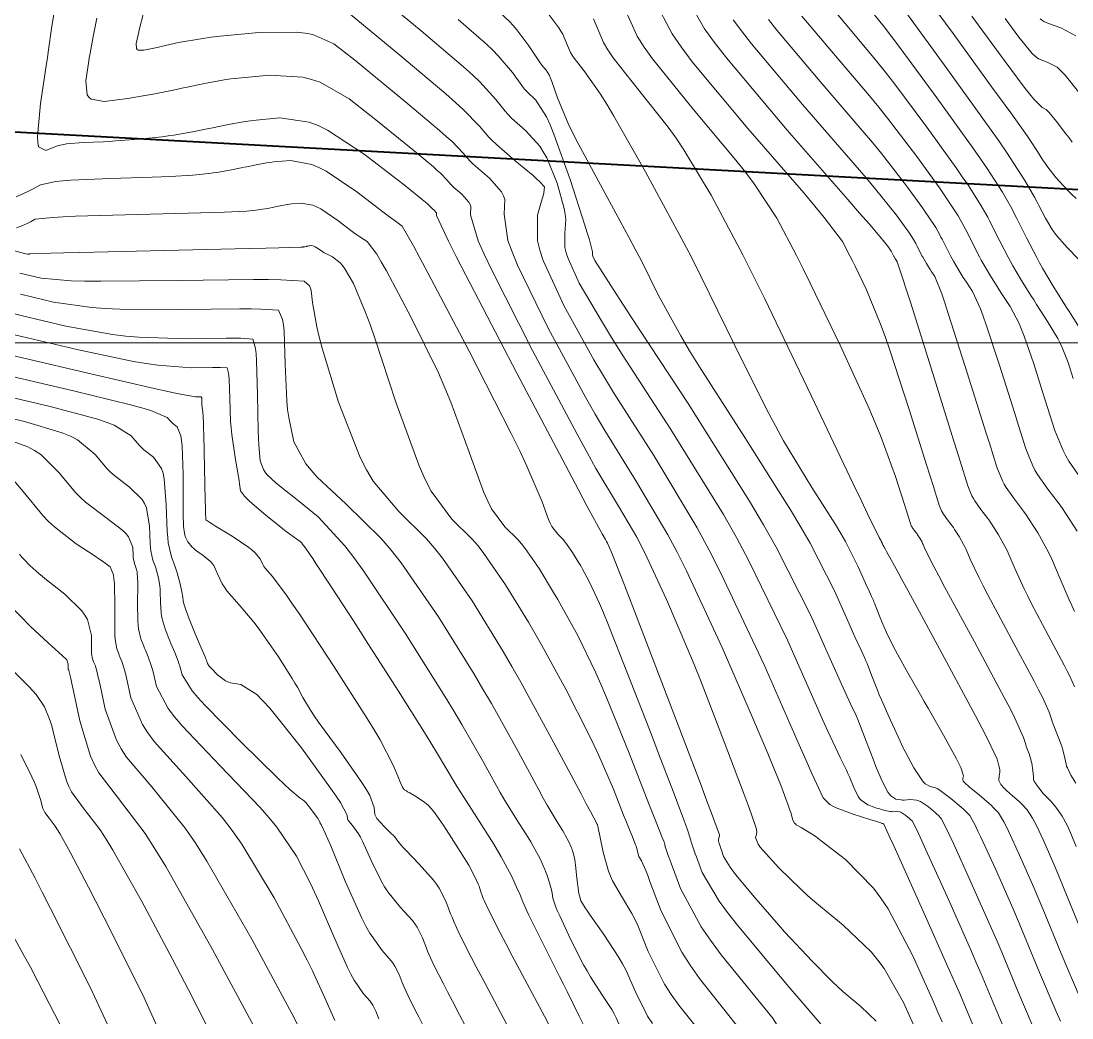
# Model space of a CAD drawing. Header units: millimetres. Extents: x 837475 to 838477, y 1189012 to 1191015.
# Drawn here: x 837699.4 to 837773.3, y 1189166.4 to 1189236.5 of the extents above; entities that cross this region are included whole.
import ezdxf

# ---------------------------------------------------------------- set-up
doc = ezdxf.new("R2010")
doc.units = ezdxf.units.MM
doc.header["$LTSCALE"] = 0.3
doc.layers.add('COORD', color=253, linetype='Continuous', lineweight=20)
doc.layers.add('CORREDORVIA', color=94, linetype='Continuous', lineweight=40)
doc.layers.add('COTAS 10', color=7, linetype='Continuous', lineweight=9, true_color=0x6e3e2d)
doc.layers.add('COTAS INT', color=7, linetype='Continuous', lineweight=5, true_color=0x9fa19f)

msp = doc.modelspace()

# ---------------------------------------------------------------- linework, layer by layer
at = {"layer": 'COORD'}
msp.add_line((837476.514, 1189213.872), (838476.514, 1189213.872), dxfattribs=at)
at = {"layer": 'CORREDORVIA'}
msp.add_lwpolyline([(837918.48, 1189883.493), (837925.042, 1189453.383), (837902.497, 1189217.712), (837593.191, 1189234.399), (837666.017, 1189670.117), (837623.316, 1189818.024), (837548.503, 1190011.455), (837506.88, 1190461.595), (837936.282, 1190278.252), (837938.054, 1190355.403), (837933.054, 1190517.446), (837913.685, 1190646.739), (837916.913, 1190801.892), (837910.676, 1191000.965), (838213.029, 1190992.912), (838237.174, 1190821.339), (838237.001, 1190602.875), (838240.031, 1190437.198), (838238.102, 1190145.726), (838184.199, 1189898.277), (837758.842, 1190109.914), (837918.48, 1189883.493)], dxfattribs=at)
at = {"layer": 'COTAS 10'}
for points in [[(837768.851, 1189164.938), (837768.007, 1189166.936), (837766.939, 1189169.482), (837766.578, 1189170.318), (837766.188, 1189171.211), (837764.541, 1189174.911), (837763.054, 1189178.2), (837762.765, 1189178.834), (837762.528, 1189179.349), (837762.116, 1189180.21), (837762.005, 1189180.322), (837761.958, 1189180.365), (837761.904, 1189180.412), (837761.652, 1189180.625), (837761.37, 1189180.815), (837761.297, 1189180.848), (837761.227, 1189180.873), (837760.992, 1189180.893), (837760.731, 1189180.884), (837760.644, 1189180.891), (837760.551, 1189180.902), (837760.163, 1189180.976), (837759.718, 1189181.098), (837759.589, 1189181.14), (837759.458, 1189181.186), (837758.966, 1189181.379), (837758.505, 1189181.694), (837758.394, 1189181.817), (837758.29, 1189181.955), (837757.976, 1189182.579), (837757.668, 1189183.346), (837757.567, 1189183.573), (837757.461, 1189183.807), (837757.022, 1189184.707), (837756.162, 1189186.545), (837755.789, 1189187.371), (837755.358, 1189188.334), (837753.316, 1189192.955), (837750.584, 1189198.585), (837749.719, 1189200.183), (837748.805, 1189201.799), (837745.112, 1189207.778), (837741.689, 1189213.064), (837740.946, 1189214.243), (837740.292, 1189215.299), (837738.672, 1189218.084), (837737.884, 1189219.823), (837737.754, 1189220.22), (837737.663, 1189220.579), (837737.656, 1189221.569), (837737.723, 1189222.566), (837737.678, 1189222.931), (837737.607, 1189223.333), (837737.121, 1189225.104), (837736.375, 1189226.903), (837736.139, 1189227.323), (837735.89, 1189227.709), (837734.886, 1189228.822), (837733.906, 1189229.699), (837733.672, 1189229.937), (837733.456, 1189230.172), (837732.81, 1189231.006), (837731.674, 1189232.246), (837731.148, 1189232.737), (837730.53, 1189233.293), (837727.534, 1189235.837), (837724.607, 1189238.263)], [(837741.724, 1189237.681), (837742.748, 1189235.448), (837743.241, 1189234.682), (837743.824, 1189233.853), (837746.687, 1189230.323), (837749.69, 1189226.744), (837750.362, 1189225.883), (837750.965, 1189225.078), (837752.567, 1189222.641), (837753.95, 1189220.013), (837754.415, 1189219.088), (837754.915, 1189218.077), (837757.019, 1189213.711), (837759.037, 1189209.299), (837759.485, 1189208.258), (837759.883, 1189207.296), (837760.92, 1189204.478), (837761.514, 1189202.578), (837761.633, 1189202.195), (837761.936, 1189201.232), (837762.028, 1189201.004), (837762.059, 1189200.945), (837762.092, 1189200.887), (837762.231, 1189200.689), (837762.386, 1189200.488), (837762.429, 1189200.428), (837762.473, 1189200.365), (837762.629, 1189200.122), (837762.782, 1189199.845), (837762.823, 1189199.762), (837762.864, 1189199.676), (837763.007, 1189199.341), (837763.622, 1189198.129), (837763.961, 1189197.49), (837764.372, 1189196.72), (837766.465, 1189192.843), (837768.559, 1189188.93), (837768.971, 1189188.137), (837769.31, 1189187.47), (837769.931, 1189186.112), (837770.077, 1189185.61), (837770.118, 1189185.482), (837770.159, 1189185.36), (837770.309, 1189184.962), (837770.44, 1189184.56), (837770.469, 1189184.436), (837770.496, 1189184.306), (837770.568, 1189183.789), (837770.613, 1189183.338), (837770.623, 1189183.249), (837770.632, 1189183.177), (837770.655, 1189183.046), (837770.717, 1189182.956), (837770.751, 1189182.908), (837770.792, 1189182.851), (837771, 1189182.562), (837771.235, 1189182.255), (837771.292, 1189182.185), (837771.347, 1189182.123), (837771.517, 1189181.954), (837771.712, 1189181.765), (837771.782, 1189181.689), (837771.859, 1189181.603), (837772.194, 1189181.209), (837772.557, 1189180.711), (837772.651, 1189180.56), (837772.743, 1189180.403), (837773.054, 1189179.788), (837773.627, 1189178.432)], [(837773.975, 1189204.318), (837773.101, 1189205.554), (837772.894, 1189205.918), (837772.701, 1189206.291), (837772.127, 1189207.715), (837771.61, 1189209.337), (837771.452, 1189209.835), (837771.288, 1189210.354), (837770.645, 1189212.406), (837769.972, 1189214.355), (837769.79, 1189214.811), (837769.609, 1189215.229), (837768.971, 1189216.433), (837768.372, 1189217.361), (837768.217, 1189217.605), (837768.065, 1189217.844), (837767.555, 1189218.659), (837767.081, 1189219.461), (837766.953, 1189219.691), (837766.826, 1189219.925), (837766.378, 1189220.8), (837765.947, 1189221.656), (837765.831, 1189221.878), (837765.717, 1189222.093), (837765.315, 1189222.817), (837764.631, 1189223.872), (837764.338, 1189224.296), (837764, 1189224.777), (837762.407, 1189226.992), (837760.361, 1189229.678), (837759.738, 1189230.457), (837759.09, 1189231.251), (837756.545, 1189234.244), (837754.336, 1189236.869)], [(837773.354, 1189228.003), (837773.126, 1189228.296), (837772.91, 1189228.575), (837772.239, 1189229.46), (837771.729, 1189230.092), (837771.614, 1189230.211), (837771.511, 1189230.306), (837771.238, 1189230.444), (837770.644, 1189231.024), (837770.34, 1189231.397), (837769.976, 1189231.862), (837768.153, 1189234.311), (837766.284, 1189236.871)], [(837756.688, 1189164.746), (837753.26, 1189168.72), (837749.798, 1189172.889), (837749.096, 1189173.797), (837748.506, 1189174.598), (837747.303, 1189176.604), (837746.905, 1189177.701), (837746.823, 1189177.929), (837746.753, 1189178.125), (837746.601, 1189178.562), (837746.537, 1189178.77), (837746.522, 1189178.822), (837746.509, 1189178.871), (837746.475, 1189179.03), (837746.278, 1189179.611), (837746.163, 1189179.927), (837746.022, 1189180.31), (837745.293, 1189182.254), (837744.252, 1189184.983), (837743.913, 1189185.861), (837743.553, 1189186.793), (837742.072, 1189190.602), (837740.671, 1189194.125), (837740.362, 1189194.877), (837740.086, 1189195.531), (837739.375, 1189197.086), (837738.896, 1189197.96), (837738.768, 1189198.186), (837738.641, 1189198.404), (837738.198, 1189199.131), (837737.774, 1189199.741), (837737.66, 1189199.885), (837737.548, 1189200.018), (837737.151, 1189200.408), (837736.748, 1189200.952), (837736.632, 1189201.182), (837736.512, 1189201.446), (837736.062, 1189202.686), (837734.99, 1189205.202), (837734.478, 1189206.271), (837733.874, 1189207.501), (837730.917, 1189213.289), (837728.026, 1189218.801), (837727.463, 1189219.858), (837727.004, 1189220.711), (837726.203, 1189222.097), (837725.637, 1189222.502), (837725.326, 1189222.736), (837724.947, 1189223.024), (837723.02, 1189224.508), (837720.864, 1189225.96), (837720.341, 1189226.228), (837719.85, 1189226.439), (837718.344, 1189226.715), (837717.185, 1189226.607), (837716.913, 1189226.575), (837716.662, 1189226.542), (837715.93, 1189226.413), (837715.287, 1189226.272), (837715.091, 1189226.23), (837714.888, 1189226.188), (837714.092, 1189226.028), (837713.18, 1189225.874), (837712.903, 1189225.835), (837712.616, 1189225.798), (837711.492, 1189225.68), (837709.878, 1189225.579), (837709.282, 1189225.553), (837708.621, 1189225.528), (837705.695, 1189225.445), (837702.903, 1189225.329), (837702.327, 1189225.283), (837701.836, 1189225.231), (837700.774, 1189224.995), (837700.203, 1189224.699), (837700.022, 1189224.609), (837699.83, 1189224.515), (837699.057, 1189224.149)], [(837741.713, 1189165.372), (837741.27, 1189166.382), (837741.119, 1189166.668), (837740.956, 1189166.956), (837740.263, 1189168.018), (837739.455, 1189169.271), (837739.219, 1189169.679), (837738.977, 1189170.114), (837738.062, 1189171.906), (837737.292, 1189173.547), (837737.143, 1189173.887), (837737.02, 1189174.177), (837736.808, 1189174.808), (837736.753, 1189175.159), (837736.73, 1189175.271), (837736.704, 1189175.391), (837736.58, 1189175.877), (837736.388, 1189176.459), (837736.319, 1189176.638), (837736.242, 1189176.825), (837735.909, 1189177.566), (837735.43, 1189178.47), (837735.262, 1189178.761), (837735.078, 1189179.068), (837734.286, 1189180.323), (837733.371, 1189181.793), (837733.109, 1189182.237), (837732.844, 1189182.697), (837731.86, 1189184.488), (837730.412, 1189187.016), (837729.856, 1189187.94), (837729.232, 1189188.96), (837726.418, 1189193.454), (837723.498, 1189197.826), (837722.809, 1189198.77), (837722.17, 1189199.597), (837720.294, 1189201.624), (837718.904, 1189202.764), (837718.572, 1189203.033), (837718.263, 1189203.281), (837717.341, 1189204.011), (837716.698, 1189204.615), (837716.566, 1189204.785), (837716.454, 1189204.955), (837716.213, 1189205.58), (837716.119, 1189206.674), (837716.099, 1189207.141), (837716.081, 1189207.678), (837716.038, 1189210.212), (837715.97, 1189212.638), (837715.937, 1189213.108), (837715.897, 1189213.491), (837715.699, 1189214.145), (837714.841, 1189214.2), (837714.385, 1189214.205), (837713.834, 1189214.206), (837711.055, 1189214.171), (837707.684, 1189214.269), (837706.761, 1189214.353), (837705.842, 1189214.462), (837702.557, 1189215.058), (837699.404, 1189215.803), (837698.568, 1189216.005)], [(837727.648, 1189165.935), (837727.382, 1189166.44), (837727.153, 1189166.88), (837726.623, 1189167.925), (837726.349, 1189168.532), (837726.28, 1189168.695), (837726.215, 1189168.856), (837726.004, 1189169.423), (837725.702, 1189170.019), (837725.579, 1189170.198), (837725.44, 1189170.385), (837724.792, 1189171.111), (837723.934, 1189172.328), (837723.662, 1189172.824), (837723.374, 1189173.388), (837722.209, 1189175.999), (837721.179, 1189178.471), (837720.977, 1189178.948), (837720.81, 1189179.335), (837720.509, 1189179.984), (837720.457, 1189180.042), (837720.448, 1189180.057), (837720.441, 1189180.072), (837720.436, 1189180.121), (837720.35, 1189180.284), (837720.292, 1189180.371), (837720.22, 1189180.476), (837719.835, 1189181.005), (837719.42, 1189181.526), (837719.329, 1189181.626), (837719.247, 1189181.707), (837719.038, 1189181.838), (837718.312, 1189182.444), (837717.905, 1189182.825), (837717.409, 1189183.297), (837714.873, 1189185.772), (837712.339, 1189188.368), (837711.844, 1189188.918), (837711.438, 1189189.395), (837710.721, 1189190.504), (837710.561, 1189191.132), (837710.508, 1189191.305), (837710.451, 1189191.477), (837710.21, 1189192.097), (837709.944, 1189192.725), (837709.87, 1189192.904), (837709.796, 1189193.084), (837709.529, 1189193.751), (837709.317, 1189194.454), (837709.278, 1189194.657), (837709.247, 1189194.864), (837709.206, 1189195.64), (837709.194, 1189196.387), (837709.181, 1189196.574), (837709.164, 1189196.754), (837709.07, 1189197.335), (837708.936, 1189197.848), (837708.895, 1189197.985), (837708.852, 1189198.12), (837708.679, 1189198.589), (837708.53, 1189199.234), (837708.501, 1189199.479), (837708.478, 1189199.753), (837708.438, 1189200.985), (837708.219, 1189202.269), (837708.083, 1189202.576), (837707.913, 1189202.862), (837707.027, 1189203.719), (837705.986, 1189204.511), (837705.72, 1189204.756), (837705.462, 1189205.012), (837704.612, 1189206.03), (837703.369, 1189207.048), (837702.865, 1189207.305), (837702.291, 1189207.55), (837699.639, 1189208.344), (837696.928, 1189208.979)], [(837713.081, 1189164.614), (837711.18, 1189168.346), (837710.622, 1189169.421), (837710.049, 1189170.514), (837707.862, 1189174.614), (837705.85, 1189178.184), (837705.386, 1189178.943), (837704.964, 1189179.603), (837703.778, 1189181.159), (837702.957, 1189182.271), (837702.765, 1189182.651), (837702.588, 1189183.062), (837702.076, 1189184.809), (837701.667, 1189186.524), (837701.555, 1189186.916), (837701.444, 1189187.272), (837701.046, 1189188.258), (837700.451, 1189189.121), (837700.216, 1189189.399), (837699.949, 1189189.694), (837698.732, 1189190.904)]]:
    msp.add_lwpolyline(points, dxfattribs=at)
at = {"layer": 'COTAS INT'}
for points in [[(837743.954, 1189237.964), (837745.194, 1189235.614), (837745.841, 1189234.697), (837746.621, 1189233.663), (837750.533, 1189228.965), (837754.457, 1189224.426), (837755.243, 1189223.492), (837755.899, 1189222.699), (837757.184, 1189221.001), (837757.708, 1189220.005), (837757.884, 1189219.654), (837758.074, 1189219.271), (837758.87, 1189217.617), (837759.871, 1189215.19), (837760.189, 1189214.319), (837760.525, 1189213.363), (837761.887, 1189209.192), (837763.107, 1189205.291), (837763.353, 1189204.505), (837763.559, 1189203.846), (837763.974, 1189202.528), (837764.162, 1189202.062), (837764.226, 1189201.939), (837764.294, 1189201.82), (837764.58, 1189201.415), (837764.898, 1189201.002), (837764.987, 1189200.878), (837765.075, 1189200.749), (837765.396, 1189200.249), (837765.71, 1189199.683), (837765.795, 1189199.512), (837765.878, 1189199.335), (837766.172, 1189198.648), (837766.79, 1189197.35), (837767.078, 1189196.789), (837767.416, 1189196.141), (837769.06, 1189193.071), (837770.67, 1189190.063), (837770.987, 1189189.453), (837771.248, 1189188.941), (837771.725, 1189187.897), (837771.884, 1189187.397), (837771.945, 1189187.227), (837772.013, 1189187.044), (837772.32, 1189186.271), (837772.613, 1189185.499), (837772.672, 1189185.316), (837772.722, 1189185.148), (837772.822, 1189184.653), (837772.913, 1189184.222), (837772.957, 1189184.095), (837773.009, 1189183.963), (837773.262, 1189183.458), (837773.593, 1189182.881)], [(837773.519, 1189189.681), (837773.185, 1189190.411), (837773.003, 1189190.77), (837772.781, 1189191.196), (837771.656, 1189193.299), (837770.46, 1189195.562), (837770.195, 1189196.088), (837769.958, 1189196.571), (837769.338, 1189197.954), (837768.893, 1189198.995), (837768.766, 1189199.262), (837768.638, 1189199.52), (837768.163, 1189200.377), (837767.678, 1189201.133), (837767.544, 1189201.328), (837767.41, 1189201.516), (837766.929, 1189202.141), (837766.496, 1189202.754), (837766.393, 1189202.934), (837766.297, 1189203.119), (837766.013, 1189203.825), (837765.471, 1189205.542), (837765.213, 1189206.365), (837764.908, 1189207.338), (837763.417, 1189212.106), (837761.959, 1189216.752), (837761.674, 1189217.648), (837761.442, 1189218.375), (837761.032, 1189219.59), (837760.963, 1189219.696), (837760.945, 1189219.725), (837760.928, 1189219.752), (837760.869, 1189219.846), (837760.815, 1189219.938), (837760.8, 1189219.965), (837760.785, 1189219.991), (837760.734, 1189220.092), (837760.684, 1189220.191), (837760.658, 1189220.241), (837760.611, 1189220.324), (837760.533, 1189220.445), (837760.499, 1189220.494), (837760.46, 1189220.55), (837760.277, 1189220.804), (837759.075, 1189222.218), (837758.394, 1189223.003), (837757.563, 1189223.96), (837753.301, 1189228.839), (837749.018, 1189233.929), (837748.172, 1189235.019), (837747.474, 1189235.969), (837746.184, 1189238.247)], [(837773.415, 1189211.36), (837773.054, 1189212.506), (837772.643, 1189213.557), (837772.495, 1189213.865), (837772.332, 1189214.18), (837771.617, 1189215.381), (837770.842, 1189216.583), (837770.641, 1189216.899), (837770.444, 1189217.208), (837769.783, 1189218.263), (837769.17, 1189219.302), (837769.004, 1189219.6), (837768.839, 1189219.903), (837768.259, 1189221.036), (837767.702, 1189222.144), (837767.552, 1189222.432), (837767.403, 1189222.711), (837766.883, 1189223.648), (837765.997, 1189225.014), (837765.617, 1189225.563), (837765.18, 1189226.186), (837763.117, 1189229.054), (837760.79, 1189232.165), (837760.186, 1189232.942), (837759.599, 1189233.681), (837757.626, 1189236.046), (837756.109, 1189237.849)], [(837758.708, 1189237.847), (837760.108, 1189236.112), (837760.634, 1189235.426), (837761.219, 1189234.652), (837763.827, 1189231.116), (837766.36, 1189227.595), (837766.897, 1189226.83), (837767.362, 1189226.156), (837768.451, 1189224.479), (837769.09, 1189223.328), (837769.272, 1189222.986), (837769.456, 1189222.633), (837770.14, 1189221.272), (837770.853, 1189219.881), (837771.055, 1189219.509), (837771.259, 1189219.143), (837772.012, 1189217.868), (837772.755, 1189216.677), (837772.953, 1189216.364), (837773.147, 1189216.058), (837773.819, 1189215.012)], [(837763.293, 1189237.93), (837764.962, 1189235.64), (837767.698, 1189231.878), (837769.022, 1189230.059), (837770.011, 1189228.68), (837770.226, 1189228.37), (837770.417, 1189228.091), (837770.894, 1189227.344), (837771.285, 1189226.734), (837771.42, 1189226.541), (837771.568, 1189226.338), (837772.202, 1189225.517), (837773.045, 1189224.589), (837773.324, 1189224.317), (837773.624, 1189224.04)], [(837701.699, 1189237.008), (837701.549, 1189235.995), (837701.332, 1189234.503), (837701.252, 1189233.96), (837701.163, 1189233.36), (837700.767, 1189230.729), (837700.551, 1189228.397), (837700.574, 1189227.987), (837700.634, 1189227.68), (837701.149, 1189227.42), (837702.013, 1189227.754), (837702.292, 1189227.82), (837702.588, 1189227.875), (837703.801, 1189227.98), (837705.204, 1189228.035), (837705.62, 1189228.058), (837706.048, 1189228.086), (837707.694, 1189228.216), (837709.319, 1189228.387), (837709.735, 1189228.44), (837710.135, 1189228.496), (837711.455, 1189228.719), (837712.606, 1189228.951), (837712.9, 1189229.012), (837713.183, 1189229.071), (837714.113, 1189229.276), (837715.171, 1189229.462), (837715.535, 1189229.51), (837715.929, 1189229.557), (837717.605, 1189229.713), (837719.657, 1189229.411), (837720.288, 1189229.168), (837720.945, 1189228.856), (837723.545, 1189227.157), (837725.86, 1189225.362), (837726.338, 1189224.989), (837726.744, 1189224.671), (837727.624, 1189223.974), (837727.968, 1189223.684), (837728.037, 1189223.624), (837728.095, 1189223.571), (837728.211, 1189223.452), (837728.278, 1189223.374), (837728.305, 1189223.347), (837728.335, 1189223.318), (837728.478, 1189223.196), (837728.603, 1189223.056), (837728.622, 1189223.017), (837728.635, 1189222.977), (837728.629, 1189222.829), (837729.466, 1189221.039), (837730.011, 1189219.964), (837730.692, 1189218.637), (837734.283, 1189211.751), (837737.927, 1189204.827), (837738.642, 1189203.477), (837739.228, 1189202.373), (837740.284, 1189200.432), (837740.516, 1189200.038), (837740.584, 1189199.909), (837740.653, 1189199.772), (837740.916, 1189199.206), (837741.693, 1189197.243), (837742.086, 1189196.226), (837742.556, 1189195.003), (837744.897, 1189188.875), (837747.187, 1189182.858), (837747.624, 1189181.705), (837747.977, 1189180.774), (837748.54, 1189179.265), (837748.537, 1189179.197), (837748.531, 1189179.175), (837748.524, 1189179.151), (837748.483, 1189179.054), (837748.454, 1189178.927), (837748.455, 1189178.885), (837748.459, 1189178.839), (837748.504, 1189178.648), (837748.596, 1189178.379), (837748.629, 1189178.285), (837748.666, 1189178.182), (837748.826, 1189177.737), (837749.286, 1189176.97), (837749.512, 1189176.663), (837749.781, 1189176.315), (837751.106, 1189174.72), (837752.685, 1189172.919), (837753.113, 1189172.442), (837753.538, 1189171.975), (837755.043, 1189170.364), (837756.468, 1189168.933), (837756.844, 1189168.578), (837757.211, 1189168.242), (837758.466, 1189167.177), (837759.558, 1189166.137)], [(837764.194, 1189166.105), (837763.904, 1189166.769), (837763.581, 1189167.504), (837762.131, 1189170.749), (837760.391, 1189174.043), (837759.884, 1189174.809), (837759.366, 1189175.512), (837757.406, 1189177.525), (837755.69, 1189178.845), (837755.327, 1189179.111), (837755.012, 1189179.335), (837754.279, 1189179.783), (837753.937, 1189179.964), (837753.869, 1189180.019), (837753.813, 1189180.076), (837753.704, 1189180.3), (837753.552, 1189180.82), (837753.468, 1189181.064), (837753.366, 1189181.351), (837752.845, 1189182.747), (837751.822, 1189185.256), (837751.404, 1189186.244), (837750.926, 1189187.359), (837748.712, 1189192.445), (837746.209, 1189197.833), (837745.55, 1189199.138), (837744.905, 1189200.361), (837742.698, 1189204.105), (837740.459, 1189207.718), (837739.794, 1189208.86), (837739.11, 1189210.063), (837736.478, 1189214.917), (837734.325, 1189219.344), (837733.943, 1189220.278), (837733.654, 1189221.085), (837733.385, 1189222.943), (837733.431, 1189223.958), (837733.34, 1189224.232), (837733.206, 1189224.504), (837732.348, 1189225.463), (837731.367, 1189226.306), (837731.155, 1189226.505), (837730.969, 1189226.689), (837730.511, 1189227.229), (837729.715, 1189228.049), (837729.315, 1189228.409), (837728.839, 1189228.827), (837726.47, 1189230.82), (837723.944, 1189232.891), (837723.367, 1189233.36), (837722.844, 1189233.783), (837721.4, 1189234.929), (837719.924, 1189235.565), (837719.382, 1189235.666), (837718.781, 1189235.734), (837716.127, 1189235.709), (837713.415, 1189235.456), (837712.778, 1189235.381), (837712.191, 1189235.303), (837710.479, 1189235.002), (837709.259, 1189234.727), (837708.982, 1189234.666), (837708.73, 1189234.611), (837708.039, 1189234.467), (837707.638, 1189234.479), (837707.57, 1189234.523), (837707.52, 1189234.584), (837707.494, 1189234.952), (837707.628, 1189235.558), (837707.679, 1189235.77), (837707.735, 1189236.001), (837707.99, 1189236.992)], [(837722.543, 1189237.002), (837725.893, 1189234.242), (837729.274, 1189231.399), (837729.954, 1189230.802), (837730.524, 1189230.287), (837731.66, 1189229.118), (837732.296, 1189228.362), (837732.55, 1189228.109), (837732.838, 1189227.837), (837734.161, 1189226.696), (837735.416, 1189225.643), (837735.66, 1189225.426), (837735.86, 1189225.241), (837736.211, 1189224.846), (837736.172, 1189224.43), (837736.126, 1189224.233), (837736.066, 1189224.001), (837735.719, 1189222.865), (837735.732, 1189221.057), (837735.898, 1189220.401), (837736.135, 1189219.677), (837737.575, 1189216.501), (837739.701, 1189212.681), (837740.37, 1189211.552), (837741.074, 1189210.391), (837743.905, 1189205.941), (837746.955, 1189200.852), (837747.797, 1189199.289), (837748.638, 1189197.659), (837751.666, 1189191.216), (837754.14, 1189185.594), (837754.632, 1189184.482), (837755.041, 1189183.562), (837755.819, 1189181.849), (837756.287, 1189181.395), (837756.5, 1189181.271), (837756.749, 1189181.147), (837757.948, 1189180.702), (837759.117, 1189180.341), (837759.346, 1189180.269), (837759.536, 1189180.209), (837759.88, 1189180.096), (837759.948, 1189180.068), (837759.963, 1189180.062), (837759.976, 1189180.057), (837760.008, 1189180.046), (837760.026, 1189180.043), (837760.031, 1189180.042), (837760.035, 1189180.042), (837760.047, 1189180.043), (837760.058, 1189180.042), (837760.062, 1189180.04), (837760.065, 1189180.039), (837760.079, 1189180.03), (837760.091, 1189180.02), (837760.093, 1189180.017), (837760.095, 1189180.015), (837760.101, 1189180.01), (837760.522, 1189179.076), (837760.787, 1189178.489), (837761.116, 1189177.759), (837762.838, 1189173.935), (837764.7, 1189169.767), (837765.117, 1189168.82), (837765.49, 1189167.963), (837766.483, 1189165.616)], [(837772.524, 1189166.141), (837772.22, 1189166.818), (837771.055, 1189169.575), (837769.838, 1189172.52), (837769.501, 1189173.314), (837769.164, 1189174.1), (837767.946, 1189176.862), (837766.93, 1189179.081), (837766.719, 1189179.525), (837766.54, 1189179.894), (837766.147, 1189180.61), (837765.824, 1189180.935), (837765.688, 1189181.059), (837765.532, 1189181.197), (837764.8, 1189181.815), (837764.051, 1189182.379), (837763.884, 1189182.483), (837763.735, 1189182.564), (837763.343, 1189182.668), (837763.002, 1189182.84), (837762.885, 1189182.964), (837762.758, 1189183.122), (837762.216, 1189183.967), (837761.593, 1189185.127), (837761.414, 1189185.483), (837761.232, 1189185.854), (837760.553, 1189187.321), (837759.926, 1189188.758), (837759.777, 1189189.111), (837759.64, 1189189.444), (837759.233, 1189190.484), (837758.915, 1189191.312), (837758.833, 1189191.511), (837758.754, 1189191.697), (837758.493, 1189192.259), (837758.057, 1189193.189), (837757.869, 1189193.607), (837757.65, 1189194.095), (837756.617, 1189196.434), (837754.903, 1189199.787), (837754.257, 1189200.913), (837753.535, 1189202.125), (837750.307, 1189207.218), (837747.117, 1189212.191), (837746.42, 1189213.327), (837745.803, 1189214.36), (837744.245, 1189217.218), (837743.014, 1189219.689), (837742.604, 1189220.476), (837742.163, 1189221.308), (837740.318, 1189224.686), (837738.588, 1189227.907), (837738.219, 1189228.64), (837737.897, 1189229.305), (837737.134, 1189231.131), (837736.736, 1189232.267), (837736.645, 1189232.496), (837736.563, 1189232.688), (837736.335, 1189233.072), (837736.041, 1189233.421), (837735.918, 1189233.591), (837735.776, 1189233.792), (837735.11, 1189234.783), (837734.272, 1189235.916), (837734.021, 1189236.208), (837733.762, 1189236.489), (837732.761, 1189237.422)], [(837736.528, 1189236.977), (837737.233, 1189236.048), (837737.38, 1189235.822), (837737.505, 1189235.61), (837737.779, 1189234.955), (837738.047, 1189234.316), (837738.169, 1189234.114), (837738.311, 1189233.9), (837738.995, 1189233.038), (837740.157, 1189231.379), (837740.601, 1189230.663), (837741.098, 1189229.836), (837743.334, 1189225.923), (837745.868, 1189221.226), (837746.553, 1189219.905), (837747.23, 1189218.575), (837749.618, 1189213.697), (837751.872, 1189209.161), (837752.466, 1189208.046), (837753.047, 1189206.992), (837755.035, 1189203.697), (837756.689, 1189201.089), (837757.058, 1189200.468), (837757.39, 1189199.891), (837758.267, 1189198.174), (837758.797, 1189196.975), (837758.908, 1189196.726), (837759.005, 1189196.512), (837759.228, 1189196.035), (837759.362, 1189195.747), (837759.402, 1189195.652), (837759.444, 1189195.55), (837759.607, 1189195.126), (837759.815, 1189194.593), (837759.886, 1189194.423), (837759.962, 1189194.242), (837760.283, 1189193.506), (837760.73, 1189192.581), (837760.886, 1189192.282), (837761.055, 1189191.963), (837761.781, 1189190.656), (837762.663, 1189189.114), (837762.93, 1189188.648), (837763.208, 1189188.164), (837764.296, 1189186.272), (837765.211, 1189184.615), (837765.381, 1189184.279), (837765.513, 1189183.996), (837765.688, 1189183.418), (837765.648, 1189183.217), (837765.645, 1189183.172), (837765.646, 1189183.131), (837765.679, 1189183.023), (837765.884, 1189182.828), (837765.994, 1189182.733), (837766.126, 1189182.62), (837766.795, 1189182.063), (837767.502, 1189181.461), (837767.659, 1189181.319), (837767.798, 1189181.189), (837768.163, 1189180.809), (837768.545, 1189180.166), (837768.697, 1189179.87), (837768.868, 1189179.522), (837769.649, 1189177.837), (837770.651, 1189175.544), (837770.962, 1189174.812), (837771.287, 1189174.038), (837772.578, 1189170.895), (837773.904, 1189167.757)], [(837761.647, 1189237.139), (837764.537, 1189233.179), (837767.54, 1189229.004), (837768.176, 1189228.097), (837768.728, 1189227.298), (837770.019, 1189225.31), (837770.691, 1189224.121), (837770.852, 1189223.825), (837771.004, 1189223.544), (837771.463, 1189222.649), (837771.937, 1189221.846), (837772.098, 1189221.622), (837772.271, 1189221.397), (837773.001, 1189220.581), (837773.791, 1189219.755)], [(837704.737, 1189236.722), (837704.497, 1189235.544), (837704.258, 1189234.263), (837704.198, 1189233.912), (837704.14, 1189233.562), (837703.949, 1189232.315), (837704.041, 1189231.342), (837704.162, 1189231.165), (837704.323, 1189231.029), (837705.25, 1189230.873), (837706.524, 1189231.021), (837706.905, 1189231.076), (837707.298, 1189231.137), (837708.818, 1189231.411), (837710.324, 1189231.713), (837710.708, 1189231.793), (837711.078, 1189231.871), (837712.296, 1189232.139), (837713.681, 1189232.383), (837714.157, 1189232.446), (837714.672, 1189232.507), (837716.866, 1189232.711), (837719.219, 1189232.572), (837719.835, 1189232.417), (837720.435, 1189232.211), (837722.473, 1189231.043), (837724.352, 1189229.572), (837724.852, 1189229.175), (837725.344, 1189228.781), (837727.047, 1189227.397), (837728.403, 1189226.256), (837728.676, 1189226.016), (837728.905, 1189225.81), (837729.361, 1189225.341), (837729.623, 1189225.032), (837729.73, 1189224.926), (837729.851, 1189224.812), (837730.413, 1189224.329), (837730.904, 1189223.78), (837730.981, 1189223.625), (837731.033, 1189223.467), (837731.007, 1189222.886), (837731.56, 1189221.062), (837731.977, 1189220.121), (837732.509, 1189218.991), (837735.38, 1189213.334), (837738.518, 1189207.445), (837739.218, 1189206.169), (837739.843, 1189205.046), (837741.491, 1189202.268), (837742.71, 1189200.2), (837743.067, 1189199.523), (837743.431, 1189198.802), (837744.814, 1189195.826), (837746.309, 1189192.301), (837746.745, 1189191.235), (837747.189, 1189190.129), (837748.871, 1189185.811), (837750.279, 1189182.084), (837750.551, 1189181.35), (837750.771, 1189180.747), (837751.141, 1189179.647), (837751.15, 1189179.403), (837751.143, 1189179.339), (837751.131, 1189179.276), (837751.056, 1189179.061), (837751.246, 1189178.609), (837751.403, 1189178.397), (837751.604, 1189178.148), (837752.707, 1189176.932), (837754.252, 1189175.425), (837754.732, 1189174.991), (837755.236, 1189174.549), (837757.244, 1189172.896), (837759.206, 1189171.026), (837759.68, 1189170.448), (837760.124, 1189169.845), (837761.477, 1189167.447), (837762.481, 1189165.199)], [(837730.147, 1189236.63), (837732.146, 1189234.891), (837732.584, 1189234.472), (837732.973, 1189234.081), (837733.96, 1189232.895), (837734.616, 1189231.982), (837734.795, 1189231.764), (837734.974, 1189231.56), (837735.61, 1189230.947), (837736.365, 1189229.776), (837736.618, 1189229.221), (837736.89, 1189228.565), (837738.031, 1189225.363), (837739.041, 1189222.236), (837739.23, 1189221.628), (837739.38, 1189221.132), (837739.593, 1189220.272), (837739.594, 1189220.1), (837739.61, 1189220.038), (837739.633, 1189219.969), (837739.77, 1189219.667), (837740.884, 1189217.917), (837741.522, 1189216.935), (837742.304, 1189215.737), (837746.319, 1189209.614), (837750.655, 1189202.746), (837751.64, 1189201.077), (837752.531, 1189199.51), (837754.967, 1189194.695), (837756.504, 1189191.214), (837756.829, 1189190.489), (837757.11, 1189189.867), (837757.758, 1189188.483), (837758.146, 1189187.646), (837758.264, 1189187.37), (837758.385, 1189187.074), (837758.858, 1189185.843), (837759.338, 1189184.578), (837759.463, 1189184.262), (837759.585, 1189183.959), (837759.998, 1189182.986), (837760.381, 1189182.263), (837760.484, 1189182.118), (837760.586, 1189181.997), (837760.943, 1189181.759), (837761.307, 1189181.708), (837761.414, 1189181.704), (837761.523, 1189181.704), (837761.936, 1189181.744), (837762.395, 1189181.705), (837762.533, 1189181.657), (837762.675, 1189181.592), (837763.226, 1189181.22), (837763.718, 1189180.804), (837763.823, 1189180.712), (837763.915, 1189180.629), (837764.132, 1189180.41), (837764.534, 1189179.621), (837764.742, 1189179.179), (837764.992, 1189178.64), (837766.244, 1189175.886), (837767.676, 1189172.655), (837768.039, 1189171.816), (837768.389, 1189171.001), (837769.531, 1189168.255), (837770.535, 1189165.878)], [(837774.102, 1189172.215), (837772.736, 1189175.557), (837772.423, 1189176.31), (837772.139, 1189176.988), (837771.351, 1189178.813), (837770.805, 1189179.963), (837770.674, 1189180.215), (837770.551, 1189180.439), (837770.178, 1189181.009), (837769.829, 1189181.396), (837769.72, 1189181.504), (837769.607, 1189181.613), (837769.156, 1189182.009), (837768.735, 1189182.373), (837768.641, 1189182.462), (837768.556, 1189182.546), (837768.331, 1189182.804), (837768.212, 1189183.027), (837768.194, 1189183.087), (837768.183, 1189183.148), (837768.198, 1189183.362), (837768.242, 1189183.562), (837768.248, 1189183.613), (837768.252, 1189183.662), (837768.248, 1189183.822), (837768.208, 1189184.03), (837768.19, 1189184.109), (837768.168, 1189184.197), (837768.065, 1189184.591), (837767.393, 1189186.011), (837767.014, 1189186.745), (837766.55, 1189187.628), (837764.176, 1189192.05), (837761.802, 1189196.424), (837761.339, 1189197.276), (837760.96, 1189197.974), (837760.29, 1189199.198), (837760.184, 1189199.382), (837760.161, 1189199.422), (837760.14, 1189199.459), (837760.085, 1189199.555), (837760.05, 1189199.617), (837760.042, 1189199.632), (837760.035, 1189199.647), (837760.013, 1189199.691), (837759.998, 1189199.726), (837759.995, 1189199.734), (837759.991, 1189199.743), (837759.981, 1189199.768), (837759.974, 1189199.788), (837759.972, 1189199.793), (837759.963, 1189199.811), (837759.953, 1189199.834), (837759.948, 1189199.844), (837759.943, 1189199.856), (837759.917, 1189199.913), (837759.876, 1189199.995), (837759.86, 1189200.022), (837759.842, 1189200.052), (837759.764, 1189200.176), (837758.977, 1189201.793), (837758.512, 1189202.764), (837757.942, 1189203.962), (837754.991, 1189210.176), (837751.692, 1189217.02), (837750.902, 1189218.615), (837750.165, 1189220.079), (837747.951, 1189224.282), (837746.032, 1189227.457), (837745.482, 1189228.273), (837744.924, 1189229.061), (837742.841, 1189231.68), (837741.054, 1189233.933), (837740.683, 1189234.49), (837740.365, 1189235.019), (837739.663, 1189236.688)], [(837749.496, 1189236.62), (837750.081, 1189235.823), (837750.79, 1189234.909), (837754.382, 1189230.641), (837758.072, 1189226.39), (837758.842, 1189225.488), (837759.504, 1189224.704), (837760.987, 1189222.867), (837761.64, 1189221.959), (837761.779, 1189221.761), (837761.899, 1189221.588), (837762.179, 1189221.155), (837762.344, 1189220.858), (837762.391, 1189220.77), (837762.439, 1189220.679), (837762.615, 1189220.328), (837762.799, 1189219.969), (837762.851, 1189219.873), (837762.903, 1189219.779), (837763.098, 1189219.45), (837763.307, 1189219.116), (837763.369, 1189219.018), (837763.433, 1189218.918), (837763.678, 1189218.537), (837764.164, 1189217.326), (837764.38, 1189216.702), (837764.63, 1189215.953), (837765.827, 1189212.206), (837767.035, 1189208.344), (837767.293, 1189207.522), (837767.517, 1189206.807), (837768.051, 1189205.121), (837768.432, 1189204.176), (837768.56, 1189203.928), (837768.697, 1189203.687), (837769.277, 1189202.866), (837769.922, 1189202.029), (837770.101, 1189201.778), (837770.281, 1189201.517), (837770.929, 1189200.505), (837771.566, 1189199.358), (837771.738, 1189199.012), (837771.907, 1189198.654), (837772.503, 1189197.26), (837773.125, 1189195.792), (837773.312, 1189195.387), (837773.504, 1189194.982)], [(837773.696, 1189200.633), (837772.883, 1189201.902), (837772.659, 1189202.228), (837772.434, 1189202.543), (837771.626, 1189203.592), (837770.899, 1189204.621), (837770.727, 1189204.923), (837770.566, 1189205.233), (837770.089, 1189206.418), (837769.564, 1189208.072), (837769.372, 1189208.678), (837769.162, 1189209.349), (837768.236, 1189212.306), (837767.301, 1189215.154), (837767.085, 1189215.756), (837766.887, 1189216.277), (837766.325, 1189217.485), (837765.903, 1189218.14), (837765.793, 1189218.312), (837765.686, 1189218.48), (837765.326, 1189219.055), (837764.992, 1189219.62), (837764.902, 1189219.782), (837764.812, 1189219.947), (837764.496, 1189220.564), (837764.193, 1189221.167), (837764.111, 1189221.324), (837764.031, 1189221.476), (837763.747, 1189221.986), (837763.265, 1189222.73), (837763.058, 1189223.029), (837762.82, 1189223.368), (837761.697, 1189224.929), (837759.933, 1189227.191), (837759.29, 1189227.972), (837758.581, 1189228.821), (837755.464, 1189232.443), (837752.563, 1189235.889), (837751.991, 1189236.627)], [(837768.628, 1189236.701), (837769.6, 1189235.382), (837770.537, 1189234.241), (837770.76, 1189234.028), (837770.967, 1189233.86), (837771.583, 1189233.624), (837772.291, 1189233.267), (837772.557, 1189233.023), (837772.853, 1189232.715), (837774.174, 1189231.079)], [(837771.082, 1189236.672), (837771.36, 1189236.495), (837771.504, 1189236.43), (837771.676, 1189236.358), (837772.538, 1189236.043), (837773.593, 1189235.479)], [(837699.075, 1189221.976), (837699.515, 1189222.135), (837699.913, 1189222.323), (837700.011, 1189222.371), (837700.104, 1189222.418), (837700.398, 1189222.57), (837701.659, 1189222.708), (837702.362, 1189222.745), (837703.218, 1189222.782), (837707.589, 1189222.91), (837712.038, 1189223.022), (837712.944, 1189223.048), (837713.708, 1189223.072), (837715.29, 1189223.144), (837715.912, 1189223.21), (837716.071, 1189223.23), (837716.224, 1189223.252), (837716.73, 1189223.337), (837717.17, 1189223.426), (837717.283, 1189223.449), (837717.391, 1189223.472), (837717.747, 1189223.55), (837718.152, 1189223.621), (837718.291, 1189223.64), (837718.442, 1189223.658), (837719.083, 1189223.717), (837719.917, 1189223.564), (837720.189, 1189223.448), (837720.478, 1189223.299), (837721.672, 1189222.495), (837722.788, 1189221.652), (837723.028, 1189221.479), (837723.239, 1189221.331), (837723.753, 1189221.017), (837724.424, 1189220.109), (837724.733, 1189219.588), (837725.096, 1189218.949), (837726.853, 1189215.67), (837728.757, 1189211.757), (837729.213, 1189210.72), (837729.637, 1189209.703), (837730.914, 1189206.196), (837731.953, 1189203.336), (837732.228, 1189202.727), (837732.498, 1189202.197), (837733.428, 1189200.942), (837734.342, 1189200.042), (837734.602, 1189199.735), (837734.865, 1189199.403), (837735.842, 1189197.996), (837736.864, 1189196.317), (837737.157, 1189195.814), (837737.453, 1189195.294), (837738.557, 1189193.277), (837739.799, 1189190.714), (837740.182, 1189189.85), (837740.583, 1189188.919), (837742.172, 1189184.999), (837743.565, 1189181.438), (837743.841, 1189180.733), (837744.071, 1189180.15), (837744.506, 1189179.062), (837744.612, 1189178.806), (837744.634, 1189178.747), (837744.653, 1189178.695), (837744.693, 1189178.552), (837744.714, 1189178.447), (837744.721, 1189178.419), (837744.728, 1189178.392), (837744.756, 1189178.295), (837744.932, 1189177.804), (837745.032, 1189177.528), (837745.154, 1189177.192), (837745.78, 1189175.47), (837747.242, 1189172.788), (837747.892, 1189171.846), (837748.648, 1189170.818), (837752.26, 1189166.383), (837755.561, 1189161.162)], [(837698.942, 1189220.355), (837699.726, 1189220.152), (837699.845, 1189220.118), (837699.863, 1189220.114), (837699.907, 1189220.107), (837699.934, 1189220.109), (837699.941, 1189220.11), (837699.948, 1189220.112), (837699.973, 1189220.121), (837699.995, 1189220.132), (837700.001, 1189220.134), (837700.006, 1189220.137), (837700.023, 1189220.145), (837701.482, 1189220.186), (837702.397, 1189220.208), (837703.534, 1189220.235), (837715.455, 1189220.515), (837716.606, 1189220.543), (837717.538, 1189220.566), (837719.088, 1189220.609), (837719.209, 1189220.621), (837719.24, 1189220.625), (837719.269, 1189220.629), (837719.367, 1189220.646), (837719.452, 1189220.663), (837719.474, 1189220.668), (837719.495, 1189220.672), (837719.564, 1189220.687), (837719.642, 1189220.701), (837719.669, 1189220.704), (837719.698, 1189220.708), (837719.823, 1189220.72), (837719.984, 1189220.69), (837720.037, 1189220.667), (837720.093, 1189220.639), (837720.324, 1189220.483), (837720.628, 1189220.28), (837720.73, 1189220.221), (837720.841, 1189220.161), (837721.304, 1189219.936), (837721.844, 1189219.506), (837722.003, 1189219.317), (837722.166, 1189219.097), (837722.789, 1189218.051), (837723.64, 1189216.014), (837723.947, 1189215.17), (837724.285, 1189214.204), (837725.766, 1189209.707), (837727.394, 1189205.226), (837727.825, 1189204.272), (837728.248, 1189203.442), (837729.704, 1189201.476), (837731.136, 1189200.065), (837731.544, 1189199.584), (837731.956, 1189199.064), (837733.486, 1189196.86), (837735.088, 1189194.231), (837735.546, 1189193.442), (837736.01, 1189192.628), (837737.739, 1189189.467), (837739.328, 1189186.367), (837739.703, 1189185.591), (837740.05, 1189184.85), (837741.072, 1189182.468), (837741.788, 1189180.645), (837741.942, 1189180.257), (837742.077, 1189179.919), (837742.407, 1189179.117), (837742.586, 1189178.674), (837742.626, 1189178.562), (837742.662, 1189178.454), (837742.755, 1189178.106), (837742.839, 1189177.808), (837742.868, 1189177.733), (837742.9, 1189177.661), (837743.036, 1189177.427), (837743.342, 1189176.753), (837743.481, 1189176.403), (837743.643, 1189175.983), (837744.424, 1189173.877), (837745.875, 1189171.001), (837746.459, 1189170.095), (837747.123, 1189169.141), (837750.18, 1189165.3)], [(837748.1, 1189164.217), (837745.668, 1189167.274), (837745.14, 1189168.032), (837744.675, 1189168.753), (837743.52, 1189171.042), (837742.781, 1189172.881), (837742.578, 1189173.319), (837742.376, 1189173.725), (837741.65, 1189174.934), (837741.012, 1189176.022), (837740.864, 1189176.353), (837740.729, 1189176.696), (837740.349, 1189178.04), (837740.109, 1189179.193), (837740.063, 1189179.415), (837740.025, 1189179.596), (837739.964, 1189179.901), (837739.961, 1189179.927), (837739.961, 1189179.933), (837739.96, 1189179.938), (837739.958, 1189179.949), (837739.955, 1189179.956), (837739.955, 1189179.958), (837739.954, 1189179.961), (837739.949, 1189179.97), (837739.944, 1189179.981), (837739.942, 1189179.985), (837739.939, 1189179.988), (837739.929, 1189180.004), (837739.455, 1189180.893), (837739.16, 1189181.448), (837738.794, 1189182.137), (837736.88, 1189185.738), (837734.551, 1189189.991), (837733.924, 1189191.091), (837733.305, 1189192.157), (837731.13, 1189195.725), (837729.047, 1189198.726), (837728.485, 1189199.434), (837727.93, 1189200.089), (837725.98, 1189202.01), (837724.169, 1189204.149), (837723.701, 1189204.941), (837723.248, 1189205.819), (837721.733, 1189209.712), (837720.591, 1189213.497), (837720.372, 1189214.307), (837720.196, 1189215.014), (837719.911, 1189216.706), (837719.814, 1189217.558), (837719.756, 1189217.734), (837719.685, 1189217.884), (837719.315, 1189218.213), (837717.676, 1189218.318), (837716.804, 1189218.328), (837715.751, 1189218.329), (837710.439, 1189218.264), (837705.013, 1189218.215), (837703.888, 1189218.226), (837702.927, 1189218.249), (837700.818, 1189218.42), (837699.319, 1189218.783)], [(837699.362, 1189217.293), (837701.687, 1189216.739), (837704.384, 1189216.355), (837705.324, 1189216.29), (837706.349, 1189216.242), (837710.747, 1189216.218), (837714.793, 1189216.267), (837715.595, 1189216.266), (837716.259, 1189216.259), (837717.507, 1189216.179), (837717.792, 1189215.521), (837717.849, 1189215.15), (837717.896, 1189214.697), (837717.984, 1189212.375), (837718.093, 1189209.799), (837718.153, 1189209.185), (837718.225, 1189208.614), (837718.595, 1189206.908), (837719.432, 1189205.372), (837719.8, 1189204.907), (837720.226, 1189204.425), (837722.256, 1189202.544), (837724.724, 1189200.112), (837725.427, 1189199.283), (837726.137, 1189198.387), (837728.774, 1189194.59), (837731.268, 1189190.558), (837731.89, 1189189.515), (837732.482, 1189188.504), (837734.37, 1189185.113), (837735.819, 1189182.417), (837736.135, 1189181.843), (837736.413, 1189181.343), (837737.108, 1189180.163), (837737.509, 1189179.528), (837737.602, 1189179.373), (837737.687, 1189179.226), (837737.929, 1189178.768), (837738.098, 1189178.393), (837738.137, 1189178.298), (837738.172, 1189178.207), (837738.269, 1189177.913), (837738.35, 1189177.489), (837738.376, 1189177.316), (837738.402, 1189177.12), (837738.508, 1189176.211), (837738.617, 1189175.317), (837738.646, 1189175.13), (837738.674, 1189174.968), (837738.772, 1189174.603), (837739.079, 1189174.124), (837739.239, 1189173.891), (837739.432, 1189173.614), (837740.402, 1189172.25), (837741.461, 1189170.627), (837741.71, 1189170.187), (837741.941, 1189169.75), (837742.617, 1189168.207), (837743.475, 1189166.506), (837743.82, 1189165.97)], [(837739.361, 1189165.1), (837738.663, 1189166.496), (837737.816, 1189168.228), (837737.557, 1189168.75), (837737.287, 1189169.291), (837736.225, 1189171.397), (837735.302, 1189173.234), (837735.12, 1189173.606), (837734.971, 1189173.917), (837734.696, 1189174.546), (837734.532, 1189174.971), (837734.452, 1189175.154), (837734.357, 1189175.365), (837733.889, 1189176.364), (837733.174, 1189177.715), (837732.922, 1189178.149), (837732.648, 1189178.608), (837731.464, 1189180.482), (837730.328, 1189182.243), (837730.084, 1189182.631), (837729.87, 1189182.976), (837729.35, 1189183.864), (837728.631, 1189185.075), (837728.292, 1189185.624), (837727.892, 1189186.266), (837725.942, 1189189.357), (837723.793, 1189192.73), (837723.268, 1189193.55), (837722.774, 1189194.32), (837721.24, 1189196.69), (837720.143, 1189198.361), (837719.923, 1189198.691), (837719.74, 1189198.963), (837719.383, 1189199.466), (837719.284, 1189199.583), (837719.264, 1189199.611), (837719.246, 1189199.638), (837719.206, 1189199.722), (837719.13, 1189199.818), (837719.09, 1189199.852), (837719.041, 1189199.89), (837718.795, 1189200.056), (837718.278, 1189200.43), (837718.059, 1189200.6), (837717.807, 1189200.799), (837716.623, 1189201.756), (837715.496, 1189202.715), (837715.281, 1189202.915), (837715.108, 1189203.086), (837714.831, 1189203.47), (837714.771, 1189203.949), (837714.735, 1189204.181), (837714.691, 1189204.455), (837714.46, 1189205.805), (837714.226, 1189207.435), (837714.181, 1189207.887), (837714.143, 1189208.338), (837714.075, 1189209.969), (837714.038, 1189211.29), (837714.02, 1189211.546), (837713.998, 1189211.755), (837713.891, 1189212.111), (837713.424, 1189212.141), (837713.176, 1189212.143), (837712.876, 1189212.144), (837711.362, 1189212.125), (837709.02, 1189212.296), (837708.197, 1189212.417), (837707.299, 1189212.568), (837703.427, 1189213.378), (837699.447, 1189214.313), (837698.481, 1189214.544)], [(837738.428, 1189162.255), (837736.217, 1189166.495), (837733.958, 1189170.737), (837733.495, 1189171.613), (837733.104, 1189172.359), (837732.276, 1189173.974), (837731.973, 1189174.637), (837731.912, 1189174.782), (837731.86, 1189174.91), (837731.754, 1189175.237), (837731.66, 1189175.539), (837731.615, 1189175.652), (837731.562, 1189175.779), (837731.305, 1189176.343), (837730.893, 1189177.113), (837730.744, 1189177.369), (837730.578, 1189177.644), (837729.852, 1189178.79), (837729.129, 1189179.889), (837728.965, 1189180.133), (837728.818, 1189180.352), (837728.419, 1189180.925), (837728.056, 1189181.325), (837727.932, 1189181.434), (837727.796, 1189181.542), (837727.219, 1189181.926), (837726.696, 1189182.234), (837726.594, 1189182.293), (837726.511, 1189182.342), (837726.368, 1189182.428), (837726.347, 1189182.441), (837726.342, 1189182.445), (837726.336, 1189182.449), (837726.317, 1189182.463), (837726.302, 1189182.477), (837726.298, 1189182.485), (837726.297, 1189182.5), (837726.291, 1189182.525), (837726.285, 1189182.535), (837726.279, 1189182.547), (837726.242, 1189182.601), (837726.112, 1189182.877), (837726.047, 1189183.029), (837725.97, 1189183.214), (837725.584, 1189184.156), (837724.654, 1189185.931), (837724.234, 1189186.642), (837723.743, 1189187.449), (837721.381, 1189191.153), (837719.001, 1189194.75), (837718.498, 1189195.489), (837718.063, 1189196.116), (837717.057, 1189197.451), (837716.583, 1189198.009), (837716.484, 1189198.145), (837716.4, 1189198.274), (837716.21, 1189198.675), (837715.849, 1189199.131), (837715.657, 1189199.296), (837715.424, 1189199.476), (837714.247, 1189200.265), (837713.087, 1189200.988), (837712.865, 1189201.127), (837712.685, 1189201.239), (837712.392, 1189201.423), (837712.37, 1189201.99), (837712.362, 1189202.343), (837712.352, 1189202.781), (837712.305, 1189205.073), (837712.252, 1189207.414), (837712.238, 1189207.884), (837712.224, 1189208.276), (837712.175, 1189209.048), (837712.137, 1189209.314), (837712.13, 1189209.387), (837712.124, 1189209.461), (837712.113, 1189209.727), (837712.107, 1189209.943), (837712.104, 1189209.985), (837712.1, 1189210.019), (837712.083, 1189210.077), (837712.006, 1189210.082), (837711.917, 1189210.082), (837711.67, 1189210.079), (837710.356, 1189210.324), (837709.634, 1189210.48), (837708.757, 1189210.674), (837704.297, 1189211.697), (837699.49, 1189212.823), (837698.394, 1189213.084)], [(837698.76, 1189211.513), (837703.081, 1189210.501), (837707.104, 1189209.515), (837707.891, 1189209.299), (837708.536, 1189209.109), (837709.687, 1189208.633), (837709.931, 1189208.34), (837710.005, 1189208.267), (837710.082, 1189208.197), (837710.38, 1189207.969), (837710.636, 1189207.334), (837710.685, 1189207.007), (837710.725, 1189206.614), (837710.793, 1189204.646), (837710.802, 1189202.624), (837710.806, 1189202.195), (837710.809, 1189201.824), (837710.827, 1189200.961), (837710.886, 1189200.495), (837710.916, 1189200.374), (837710.953, 1189200.258), (837711.135, 1189199.87), (837711.433, 1189199.502), (837711.543, 1189199.399), (837711.665, 1189199.296), (837712.204, 1189198.916), (837712.733, 1189198.485), (837712.849, 1189198.349), (837712.952, 1189198.206), (837713.214, 1189197.627), (837713.553, 1189196.91), (837713.705, 1189196.679), (837713.882, 1189196.435), (837714.73, 1189195.437), (837715.77, 1189194.214), (837716.068, 1189193.828), (837716.37, 1189193.422), (837717.499, 1189191.782), (837718.467, 1189190.264), (837718.668, 1189189.933), (837718.841, 1189189.641), (837719.222, 1189188.913), (837719.751, 1189188.029), (837720.016, 1189187.639), (837720.333, 1189187.186), (837721.909, 1189185.024), (837723.428, 1189182.869), (837723.71, 1189182.419), (837723.931, 1189182.033), (837724.229, 1189181.172), (837724.28, 1189180.697), (837724.345, 1189180.555), (837724.433, 1189180.409), (837724.935, 1189179.842), (837725.467, 1189179.334), (837725.574, 1189179.225), (837725.663, 1189179.129), (837725.839, 1189178.895), (837726.117, 1189178.545), (837726.271, 1189178.376), (837726.458, 1189178.176), (837727.414, 1189177.191), (837728.416, 1189176.067), (837728.632, 1189175.779), (837728.823, 1189175.501), (837729.289, 1189174.579), (837729.615, 1189173.703), (837729.717, 1189173.453), (837729.823, 1189173.2), (837730.247, 1189172.262), (837731.066, 1189170.645), (837731.422, 1189169.965), (837731.832, 1189169.183), (837733.78, 1189165.519)], [(837697.844, 1189210.246), (837701.36, 1189209.423), (837704.697, 1189208.532), (837705.378, 1189208.302), (837705.953, 1189208.079), (837707.149, 1189207.331), (837707.697, 1189206.676), (837707.862, 1189206.512), (837708.034, 1189206.354), (837708.703, 1189205.844), (837709.275, 1189205.047), (837709.384, 1189204.708), (837709.473, 1189204.318), (837709.616, 1189202.483), (837709.677, 1189200.603), (837709.712, 1189200.184), (837709.756, 1189199.81), (837709.984, 1189198.826), (837710.247, 1189198.11), (837710.313, 1189197.904), (837710.376, 1189197.694), (837710.58, 1189196.911), (837710.728, 1189196.237), (837710.756, 1189196.096), (837710.778, 1189195.975), (837710.813, 1189195.706), (837710.875, 1189195.43), (837710.916, 1189195.305), (837710.966, 1189195.16), (837711.231, 1189194.458), (837711.56, 1189193.634), (837711.651, 1189193.412), (837711.743, 1189193.191), (837712.072, 1189192.415), (837712.341, 1189191.782), (837712.394, 1189191.653), (837712.438, 1189191.543), (837712.52, 1189191.309), (837712.64, 1189191.124), (837712.707, 1189191.045), (837712.79, 1189190.953), (837713.212, 1189190.52), (837713.78, 1189190.102), (837713.955, 1189190.02), (837714.136, 1189189.952), (837714.855, 1189189.829), (837715.974, 1189189.128), (837716.409, 1189188.697), (837716.899, 1189188.163), (837719.116, 1189185.376), (837721.174, 1189182.546), (837721.562, 1189181.985), (837721.871, 1189181.521), (837722.333, 1189180.646), (837722.361, 1189180.385), (837722.397, 1189180.306), (837722.445, 1189180.226), (837722.722, 1189179.913), (837723.139, 1189179.335), (837723.275, 1189179.087), (837723.421, 1189178.8), (837724.024, 1189177.447), (837724.745, 1189175.967), (837724.966, 1189175.6), (837725.196, 1189175.252), (837726.103, 1189174.151), (837726.928, 1189173.226), (837727.106, 1189172.989), (837727.262, 1189172.76), (837727.647, 1189172.001), (837727.915, 1189171.28), (837727.998, 1189171.074), (837728.086, 1189170.866), (837728.435, 1189170.094), (837729.109, 1189168.763), (837729.402, 1189168.203), (837729.74, 1189167.559), (837730.252, 1189166.597), (837730.651, 1189165.847)], [(837724.562, 1189166.316), (837724.514, 1189166.433), (837724.361, 1189166.845), (837724.142, 1189167.278), (837724.053, 1189167.408), (837723.951, 1189167.543), (837723.481, 1189168.071), (837722.825, 1189169.035), (837722.606, 1189169.446), (837722.371, 1189169.918), (837721.389, 1189172.144), (837720.328, 1189174.605), (837720.044, 1189175.226), (837719.763, 1189175.821), (837718.785, 1189177.752), (837717.381, 1189179.798), (837716.832, 1189180.466), (837716.214, 1189181.177), (837713.402, 1189184.111), (837710.729, 1189186.927), (837710.197, 1189187.564), (837709.757, 1189188.139), (837708.921, 1189189.699), (837708.685, 1189190.722), (837708.622, 1189190.957), (837708.56, 1189191.172), (837708.349, 1189191.778), (837708.145, 1189192.259), (837708.088, 1189192.396), (837708.032, 1189192.534), (837707.827, 1189193.044), (837707.668, 1189193.748), (837707.64, 1189194.009), (837707.619, 1189194.297), (837707.599, 1189195.574), (837707.609, 1189196.798), (837707.606, 1189197.053), (837707.6, 1189197.272), (837707.559, 1189197.759), (837707.496, 1189198.002), (837707.476, 1189198.067), (837707.456, 1189198.131), (837707.374, 1189198.353), (837707.304, 1189198.658), (837707.29, 1189198.774), (837707.279, 1189198.904), (837707.26, 1189199.488), (837706.966, 1189200.22), (837706.781, 1189200.444), (837706.552, 1189200.677), (837705.35, 1189201.594), (837703.938, 1189202.668), (837703.577, 1189203.001), (837703.228, 1189203.348), (837702.074, 1189204.729), (837700.785, 1189206.018), (837700.351, 1189206.307), (837699.884, 1189206.568), (837697.919, 1189207.266)], [(837721.478, 1189166.183), (837720.866, 1189167.57), (837719.892, 1189169.681), (837719.518, 1189170.433), (837719.099, 1189171.256), (837717.208, 1189174.832), (837714.925, 1189178.604), (837714.259, 1189179.551), (837713.578, 1189180.456), (837710.996, 1189183.373), (837708.772, 1189185.827), (837708.317, 1189186.44), (837707.932, 1189187.024), (837707.122, 1189188.894), (837706.808, 1189190.311), (837706.736, 1189190.61), (837706.67, 1189190.867), (837706.487, 1189191.46), (837706.346, 1189191.793), (837706.306, 1189191.888), (837706.267, 1189191.984), (837706.126, 1189192.337), (837706.019, 1189193.013), (837706.001, 1189193.311), (837705.989, 1189193.658), (837705.989, 1189195.312), (837705.96, 1189196.941), (837705.93, 1189197.271), (837705.889, 1189197.55), (837705.661, 1189198.12), (837705.118, 1189198.506), (837704.878, 1189198.669), (837704.6, 1189198.855), (837703.276, 1189199.728), (837701.744, 1189200.922), (837701.335, 1189201.31), (837700.933, 1189201.724), (837699.536, 1189203.428), (837698.201, 1189204.987)], [(837699.288, 1189198.998), (837699.427, 1189198.831), (837699.561, 1189198.674), (837700.018, 1189198.2), (837700.657, 1189197.646), (837700.907, 1189197.439), (837701.189, 1189197.21), (837702.471, 1189196.188), (837703.665, 1189195.03), (837703.891, 1189194.715), (837704.072, 1189194.401), (837704.348, 1189193.289), (837704.348, 1189192.367), (837704.355, 1189192.173), (837704.364, 1189192.007), (837704.424, 1189191.631), (837704.503, 1189191.433), (837704.547, 1189191.327), (837704.626, 1189191.141), (837704.78, 1189190.562), (837704.85, 1189190.262), (837704.931, 1189189.901), (837705.322, 1189188.089), (837706.107, 1189185.91), (837706.437, 1189185.316), (837706.816, 1189184.727), (837708.59, 1189182.635), (837710.943, 1189179.735), (837711.686, 1189178.637), (837712.469, 1189177.41), (837715.631, 1189171.912), (837718.435, 1189166.692), (837718.993, 1189165.639)], [(837715.961, 1189165.449), (837712.87, 1189171.184), (837709.575, 1189177.027), (837708.817, 1189178.27), (837708.126, 1189179.35), (837706.184, 1189181.897), (837704.859, 1189183.627), (837704.557, 1189184.192), (837704.282, 1189184.795), (837703.522, 1189187.284), (837703.055, 1189189.49), (837702.964, 1189189.914), (837702.89, 1189190.257), (837702.764, 1189190.823), (837702.748, 1189190.861), (837702.743, 1189190.872), (837702.739, 1189190.883), (837702.722, 1189190.924), (837702.71, 1189191.001), (837702.708, 1189191.036), (837702.707, 1189191.076), (837702.707, 1189191.266), (837702.65, 1189191.496), (837702.612, 1189191.56), (837702.566, 1189191.625), (837702.32, 1189191.864), (837701.786, 1189192.326), (837701.559, 1189192.531), (837701.296, 1189192.77), (837700.06, 1189193.913), (837698.517, 1189195.517)], [(837710.784, 1189161.749), (837707.937, 1189168.045), (837705.239, 1189173.411), (837704.653, 1189174.567), (837704.137, 1189175.58), (837702.854, 1189178.045), (837702.124, 1189179.341), (837701.956, 1189179.616), (837701.802, 1189179.856), (837701.371, 1189180.421), (837701.073, 1189180.824), (837701.004, 1189180.962), (837700.94, 1189181.112), (837700.754, 1189181.746), (837700.452, 1189182.661), (837700.314, 1189182.988), (837700.153, 1189183.346), (837699.378, 1189184.904)], [(837699.298, 1189178.269), (837700.395, 1189176.197), (837700.891, 1189175.226), (837701.472, 1189174.084), (837704.267, 1189168.527), (837707.177, 1189162.28)], [(837697.666, 1189174.242), (837699.528, 1189170.917), (837700.055, 1189169.939), (837700.587, 1189168.935), (837702.554, 1189165.103)]]:
    msp.add_lwpolyline(points, dxfattribs=at)

doc.saveas('drawing.dxf')
